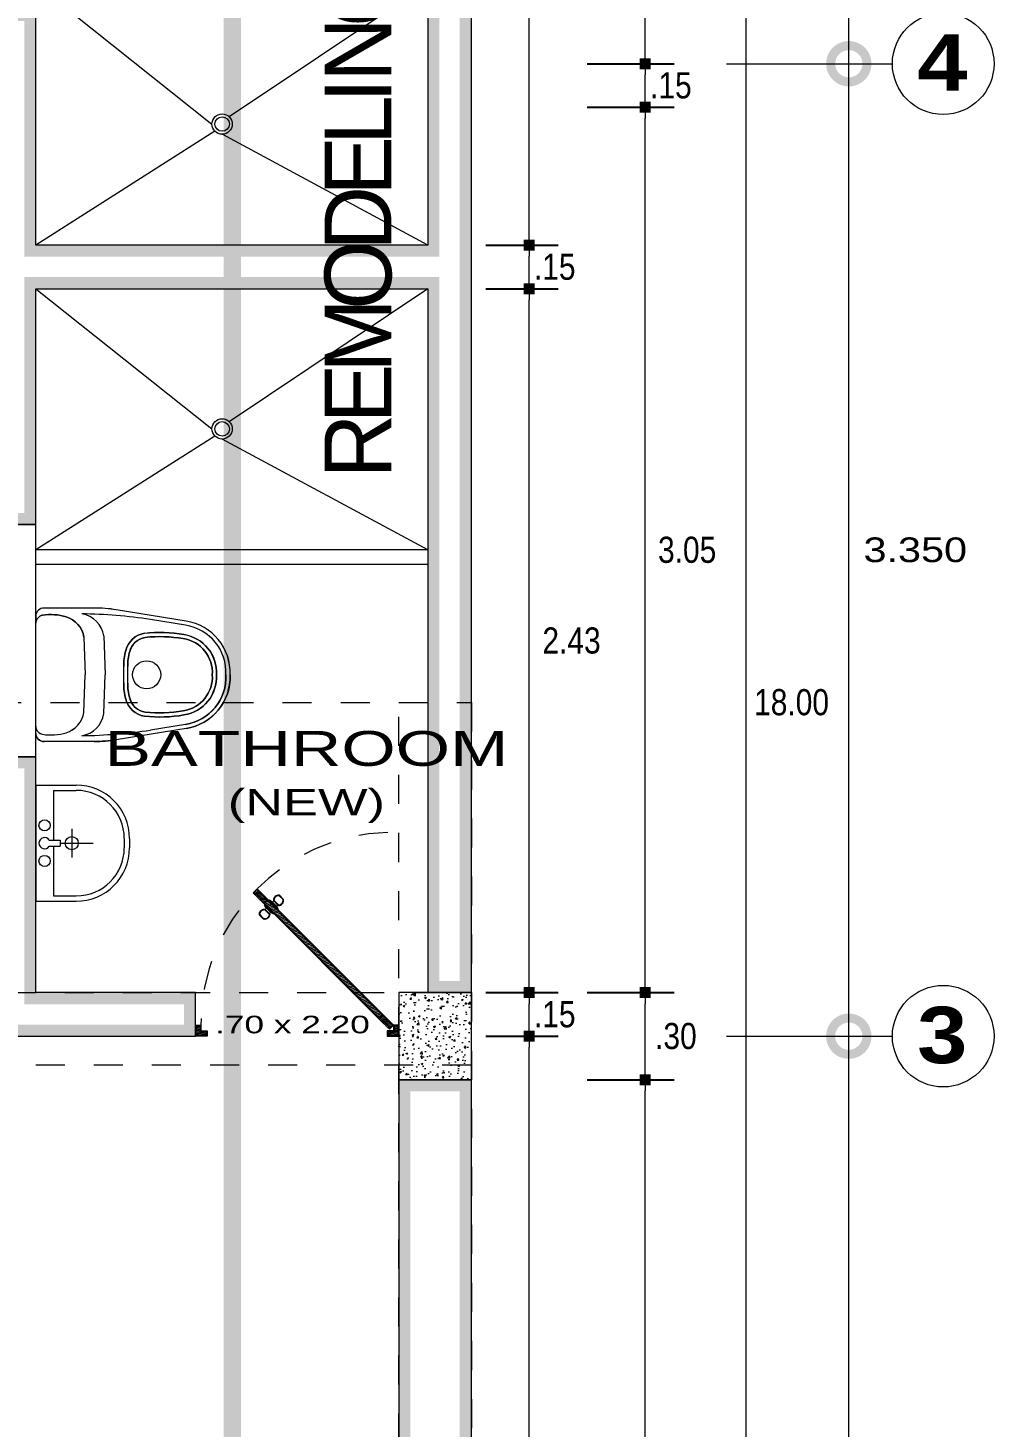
# Model space of a CAD drawing. Header units: millimetres. Extents: x 1555 to 3397, y 790 to 1592.
# Drawn here: x 1650.751 to 1654.078, y 807.337 to 812.156 of the extents above; entities that cross this region are included whole.
import ezdxf
from ezdxf.enums import TextEntityAlignment as Align

# ---------------------------------------------------------------- set-up
doc = ezdxf.new("R2010")
doc.units = ezdxf.units.MM
for name, pattern in [('ACAD_ISO10W100', [18.5, 12, -3, 0.5, -3]), ('DASHDOT', [1, 0.5, -0.25, 0, -0.25]), ('HIDDEN2', [4.7625, 3.175, -1.5875])]:
    doc.linetypes.add(name, pattern=pattern)
doc.layers.get('0').update_dxf_attribs({"lineweight": 5})
doc.layers.get('Defpoints').update_dxf_attribs({"lineweight": 5})
for name, color, linetype, lineweight in [('0-Columna', 253, 'Continuous', 13), ('0-Hach de Muro Alto', 145, 'Continuous', 5), ('0-Muro Alto', 145, 'Continuous', 5), ('02', 2, 'Continuous', 5), ('COTA', 250, 'Continuous', 9), ('COTAS', 7, 'Continuous', 9), ('PUERTAS', 57, 'Continuous', 9), ('SIMBOLO CORTES', 10, 'DASHDOT', 5), ('TEXT2', 7, 'Continuous', 9), ('TEXTURAS ACHURADOS', 47, 'Continuous', 5)]:
    doc.layers.add(name, color=color, linetype=linetype, lineweight=lineweight)
for name, color, linetype, lineweight, true_color in [('APARATOS-SANITARIOS-02', 7, 'Continuous', 13, 0x474e45), ('CIR EJES', 7, 'Continuous', 9, 0x8b8e7a), ('ejes', 7, 'DASHDOT', 5, 0x6c7360), ('PISO', 7, 'Continuous', 9, 0x919479), ('PROYECCION DE VIGA', 7, 'HIDDEN2', 9, 0xd4bc9d), ('PROYECCION01', 7, 'HIDDEN2', 9, 0x6c4856), ('RELLENO DE MURO CORTE', 7, 'Continuous', 5, 0x5b605f), ('texto bajito', 7, 'Continuous', 5, 0x81831d)]:
    doc.layers.add(name, color=color, linetype=linetype, lineweight=lineweight, true_color=true_color)
doc.styles.add('BLACK', font='', dxfattribs={"height": 0.15})
doc.styles.add('DETALLES', font='techl___.ttf')
doc.styles.add('STYLE1-50EJES', font='swissel.ttf', dxfattribs={"width": 1.2, "height": 0.085})
doc.styles.add('TEXTO-AMBIENTES', font='GOTHIC.TTF', dxfattribs={"width": 1.5, "height": 0.125})
doc.styles.get('BLACK').set_extended_font_data('Arial Black')
doc.dimstyles.new('50$0', dxfattribs={"dimscale": 0, "dimtxt": 0.09, "dimasz": 0.038, "dimexe": 0.1, "dimexo": 0.05, "dimgap": 0.02, "dimtad": 2, "dimtih": 1, "dimtoh": 1, "dimlfac": -1, "dimzin": 4, "dimdsep": 46, "dimtxsty": 'DETALLES', "dimblk": 'BOXFILLED', "dimcen": 2.5, "dimclrd": 256, "dimclre": 256, "dimclrt": 256, "dimazin": 0, "dimtfac": 1, "dimtmove": 0, "dimatfit": 2, "dimldrblk": 'DOT', "dimfxl": 0.2, "dimfxlon": 1, "dimtolj": 1, "dimtzin": 0, "dimlwd": -1, "dimarcsym": 0})
doc.dimstyles.new('DIM-1-50ejes', dxfattribs={"dimtxt": 0.085, "dimasz": 0.25, "dimexe": 0.15, "dimexo": 0.18, "dimgap": 0.03, "dimtad": 2, "dimtih": 1, "dimtoh": 1, "dimzin": 0, "dimdsep": 46, "dimtxsty": 'STYLE1-50EJES', "dimblk1": 'DOTSMALL', "dimblk2": 'DOTSMALL', "dimsah": 1, "dimcen": 2.75, "dimclrd": 256, "dimclre": 256, "dimclrt": 256, "dimazin": 0, "dimtfac": 1, "dimtix": 1, "dimtmove": 0, "dimatfit": 3, "dimldrblk": 'DOTSMALL', "dimfxl": 1, "dimfxlon": 1, "dimtolj": 1, "dimtzin": 0, "dimlwd": -1, "dimlwe": -1, "dimarcsym": 0})
pattern_1 = [(195, (65.342136, -87.1976694), (0.00103527618, -0.003863703305), [])]

# ---------------------------------------------------------------- blocks, each defined once
blk = doc.blocks.new('p3')
at = {"layer": 'PUERTAS'}
h = blk.add_hatch(dxfattribs=at)
h.set_pattern_fill('_USER', color=256, scale=0.004, angle=195, style=0, pattern_type=0)
h.set_pattern_definition(pattern_1)
h.paths.add_polyline_path([(238.2202, -58.2337), (238.2121, -58.2418, 0.003203), (238.2062, -58.2479), (238.2413, -58.283), (238.2554, -58.2689)])
h.paths.add_polyline_path([(238.6544, -58.6678), (238.6402, -58.682), (238.6756, -58.7173), (238.6897, -58.7032)])
h = blk.add_hatch(dxfattribs=at)
h.set_pattern_fill('_USER', color=256, scale=0.004, angle=195, style=0, pattern_type=0)
h.set_pattern_definition(pattern_1)
h.paths.add_polyline_path([(238.7052, -58.7057), (238.6922, -58.7057), (238.6922, -58.7257), (238.6702, -58.7257), (238.6702, -58.7387), (238.7052, -58.7387)])
h.paths.add_polyline_path([(238.0452, -58.7257), (238.0232, -58.7257), (238.0232, -58.7057), (238.0102, -58.7057), (238.0102, -58.7387), (238.0452, -58.7387)])
at = {"layer": 'RELLENO DE MURO CORTE'}
h = blk.add_hatch(dxfattribs=at)
h.set_pattern_fill('_USER', color=256, scale=0.005, angle=195, style=0, pattern_type=0)
h.set_pattern_definition([(195, (65.342136, -87.1976694), (0.00129409523, -0.00482962913), [])])
h.paths.add_polyline_path([(238.2554, -58.2731), (238.2455, -58.283), (238.6402, -58.6777), (238.6501, -58.6678)])
at = {"layer": 'PUERTAS'}
for points in [[(238.2969, -58.2558, 0.478386), (238.2758, -58.2737), (238.2931, -58.2909, 0.478386), (238.3109, -58.2699)], [(238.2282, -58.3245, -0.478386), (238.2461, -58.3034), (238.2633, -58.3207, -0.478386), (238.2423, -58.3385)]]:
    blk.add_lwpolyline(points, format="xyb", close=True, dxfattribs=at)
for points in [[(238.2554, -58.2689), (238.2413, -58.283), (238.6402, -58.682), (238.6544, -58.6678)], [(238.2769, -58.3211), (238.2456, -58.2899), (238.2469, -58.2886), (238.2781, -58.3199)], [(238.2515, -58.2996), (238.2456, -58.2899), (238.2769, -58.3211), (238.2672, -58.3152)], [(238.2619, -58.3193), (238.2475, -58.3049), (238.2522, -58.3002), (238.2666, -58.3146)], [(238.2935, -58.3045), (238.2622, -58.2732), (238.261, -58.2745), (238.2923, -58.3058)], [(238.272, -58.2792), (238.2622, -58.2732), (238.2935, -58.3045), (238.2876, -58.2948)], [(238.2917, -58.2895), (238.2773, -58.2751), (238.2726, -58.2798), (238.287, -58.2942)], [(238.0077, -58.7032), (238.0257, -58.7032), (238.0257, -58.7232), (238.0477, -58.7232), (238.0477, -58.7412), (238.0077, -58.7412)], [(238.7077, -58.7032), (238.6897, -58.7032), (238.6897, -58.7232), (238.6677, -58.7232), (238.6677, -58.7412), (238.7077, -58.7412)]]:
    blk.add_lwpolyline(points, close=True, dxfattribs=at)
at = {"layer": 'PUERTAS', "linetype": 'HIDDEN2', "ltscale": 0.012}
blk.add_arc((238.69, -58.7031), 0.6643, 91.7494, 180.0026, dxfattribs=at)
at = {"layer": 'RELLENO DE MURO CORTE'}
for points in [[(238.2554, -58.2689), (238.2202, -58.2337), (238.2061, -58.2478), (238.2413, -58.283)], [(238.2554, -58.2731), (238.2455, -58.283), (238.6402, -58.6777), (238.6501, -58.6678)], [(238.6544, -58.6678), (238.6402, -58.682), (238.6756, -58.7173), (238.6897, -58.7032)], [(238.0102, -58.7057), (238.0232, -58.7057), (238.0232, -58.7257), (238.0452, -58.7257), (238.0452, -58.7387), (238.0102, -58.7387)], [(238.7052, -58.7057), (238.6922, -58.7057), (238.6922, -58.7257), (238.6702, -58.7257), (238.6702, -58.7387), (238.7052, -58.7387)]]:
    blk.add_lwpolyline(points, close=True, dxfattribs=at)
for points in [[(238.296, -58.2575, 0.455015), (238.2776, -58.2729), (238.2938, -58.2891, 0.455015), (238.3093, -58.2707)], [(238.2299, -58.3236, -0.455015), (238.2453, -58.3052), (238.2615, -58.3214, -0.455015), (238.2431, -58.3369)]]:
    blk.add_lwpolyline(points, format="xyb", close=True, dxfattribs=at)
blk = doc.blocks.new('A$C636160EE')
at = {"layer": 'APARATOS-SANITARIOS-02'}
for p, q in [((-0.2017, 0.2411), (-0.2017, 0.1022)), ((0.1983, 0.2411), (-0.2017, 0.2411)), ((-0.2017, 0.2411), (-0.2017, 0.1022)), ((0.1983, 0.2411), (-0.2017, 0.2411)), ((0.1983, 0.2411), (0.1983, 0.1022)), ((0.1983, 0.2411), (0.1983, 0.1022)), ((-0.0117, 0.1946), (-0.0117, 0.1573)), ((-0.0117, 0.1946), (-0.0117, 0.1573)), ((0.0083, 0.1946), (0.0083, 0.1573)), ((0.0083, 0.1946), (0.0083, 0.1573)), ((-0.0117, 0.1803), (-0.1834, 0.1803)), ((-0.1834, 0.1803), (-0.1834, 0.1022)), ((-0.0117, 0.1803), (-0.1834, 0.1803)), ((-0.1834, 0.1803), (-0.1834, 0.1022)), ((0.0083, 0.1573), (-0.0117, 0.1573)), ((0.0083, 0.1573), (-0.0117, 0.1573)), ((-0.0017, 0.1573), (-0.0017, 0.0436)), ((-0.0017, 0.1573), (-0.0017, 0.0436)), ((0.1801, 0.1803), (0.0083, 0.1803)), ((0.1801, 0.1803), (0.0083, 0.1803)), ((0.1801, 0.1803), (0.1801, 0.1022)), ((0.1801, 0.1803), (0.1801, 0.1022)), ((0.0476, 0.1173), (-0.0506, 0.1173)), ((0.0476, 0.1173), (-0.0506, 0.1173)), ((0.0143, -0.0635), (-0.0177, -0.0635)), ((0.0143, -0.0635), (-0.0177, -0.0635)), ((0.0143, -0.0818), (-0.0177, -0.0818)), ((0.0143, -0.0818), (-0.0177, -0.0818))]:
    blk.add_line(p, q, dxfattribs=at)
for centre, radius in [((-0.063, 0.2111), 0.0193), ((-0.063, 0.2111), 0.0193), ((0.0596, 0.2111), 0.0193), ((0.0596, 0.2111), 0.0193), ((-0.0017, 0.1173), 0.0225), ((-0.0017, 0.1173), 0.0225)]:
    blk.add_circle(centre, radius, dxfattribs=at)
for centre, radius, start, end in [((-0.0017, 0.2111), 0.0193, 301.3084, 238.6916), ((-0.0017, 0.2111), 0.0193, 301.3084, 238.6916), ((-0.0177, 0.1022), 0.184, 180, 270), ((-0.0177, 0.1022), 0.184, 180, 270), ((-0.0177, 0.1022), 0.1657, 180, 270), ((-0.0177, 0.1022), 0.1657, 180, 270), ((0.0143, 0.1022), 0.184, 270, 0), ((0.0143, 0.1022), 0.1657, 270, 0), ((0.0143, 0.1022), 0.184, 270, 0), ((0.0143, 0.1022), 0.1657, 270, 0)]:
    blk.add_arc(centre, radius, start, end, dxfattribs=at)
blk = doc.blocks.new('A$C16A53140')
at = {"layer": 'APARATOS-SANITARIOS-02'}
for p, q in [((-0.2054, 0.5378), (-0.181, 0.5378)), ((-0.181, 0.5378), (0.1737, 0.5378)), ((-0.181, 0.5378), (0.1737, 0.5378)), ((0.1981, 0.5378), (0.1737, 0.5378)), ((-0.2337, 0.3363), (-0.2337, 0.5095)), ((0.2263, 0.3363), (0.2263, 0.5095)), ((-0.1336, 0.3721), (-0.0037, 0.3676)), ((0.1263, 0.3721), (-0.0037, 0.3676)), ((-0.1375, 0.303), (-0.0037, 0.2984)), ((0.1302, 0.303), (-0.0037, 0.2984)), ((-0.1886, 0.0203), (-0.2276, 0.261)), ((0.1812, 0.0203), (0.2203, 0.261)), ((-0.0321, 0.2209), (0.0248, 0.2209)), ((-0.0318, 0.235), (-0.0037, 0.235)), ((-0.0037, 0.235), (0.0245, 0.235)), ((-0.1746, 0.0225), (-0.1941, 0.1429)), ((0.1673, 0.0225), (0.1868, 0.1429))]:
    blk.add_line(p, q, dxfattribs=at)
for points in [[(-0.0037, -0.1312, -0.382405), (-0.1886, 0.0203), (-0.2276, 0.261, -0.040213), (-0.2337, 0.3363), (-0.2337, 0.5095, -0.414214), (-0.2054, 0.5378), (-0.181, 0.5378)], [(-0.181, 0.5378, 0.364314), (-0.2088, 0.5144, 0.112271), (-0.2033, 0.433, 0.278416), (-0.1336, 0.3721), (-0.0037, 0.3676)], [(-0.0037, -0.1312, 0.382405), (0.1812, 0.0203), (0.2203, 0.261, 0.040213), (0.2263, 0.3363), (0.2263, 0.5095, 0.414214), (0.1981, 0.5378), (0.1737, 0.5378)], [(0.1737, 0.5378, -0.364314), (0.2015, 0.5144, -0.112271), (0.196, 0.433, -0.278416), (0.1263, 0.3721), (-0.0037, 0.3676)], [(-0.0037, -0.117, -0.383569), (-0.1746, 0.0225), (-0.1941, 0.1429)], [(-0.0037, -0.117, 0.383569), (0.1673, 0.0225), (0.1868, 0.1429)]]:
    blk.add_lwpolyline(points, format="xyb", dxfattribs=at)
for points in [[(-0.1375, 0.303), (-0.0037, 0.2984)], [(0.1302, 0.303), (-0.0037, 0.2984)]]:
    blk.add_lwpolyline(points, dxfattribs=at)
for points in [[(-0.0037, -0.0842, -0.3863), (-0.1421, 0.0275, -0.069564), (-0.1464, 0.1631, -0.301962), (-0.0877, 0.2276, -0.087243), (-0.0318, 0.235), (-0.0037, 0.235), (0.0245, 0.235, -0.087243), (0.0804, 0.2276, -0.301962), (0.1391, 0.1631, -0.069564), (0.1348, 0.0275, -0.3863)], [(-0.0037, -0.07, -0.388576), (-0.1281, 0.0298, -0.069453), (-0.1324, 0.1613, -0.302408), (-0.0838, 0.2141, -0.08847), (-0.0321, 0.2209), (0.0248, 0.2209, -0.08847), (0.0765, 0.2141, -0.302408), (0.1251, 0.1613, -0.069453), (0.1208, 0.0298, -0.388576)]]:
    blk.add_lwpolyline(points, format="xyb", close=True, dxfattribs=at)
blk.add_circle((-0.0037, 0.1561), 0.0484, dxfattribs=at)
blk.add_circle((-0.0037, 0.1561), 0.0484, dxfattribs=at)
for centre, radius, start, end in [((-0.2054, 0.5095), 0.0282, 90, 180), ((-0.181, 0.5095), 0.0282, 90, 170.0695), ((0.1737, 0.5095), 0.0282, 9.9305, 90), ((0.1981, 0.5095), 0.0282, 0, 90), ((-0.0271, 0.4858), 0.1839, 171.0536, 196.677), ((0.0198, 0.4858), 0.1839, 343.323, 8.9464), ((-0.118, 0.4603), 0.0896, 197.721, 259.9531), ((0.1106, 0.4603), 0.0896, 280.0469, 342.279), ((-0.1213, 0.3954), 0.0938, 190.1726, 260.0286), ((1.5761, 0.4075), 1.7899, 180.9172, 188.4996), ((-0.1213, 0.3954), 0.0938, 190.1726, 260.0286), ((1.5761, 0.4075), 1.7899, 180.9172, 188.4996), ((0.114, 0.3954), 0.0938, 279.9714, 349.8274), ((0.114, 0.3954), 0.0938, 279.9714, 349.8274), ((-1.5835, 0.4075), 1.7899, 351.5004, 359.0828), ((-1.5835, 0.4075), 1.7899, 351.5004, 359.0828), ((0.2368, 0.3363), 0.4704, 180, 189.2113), ((-0.2441, 0.3363), 0.4704, 350.7887, 0), ((-0.0685, 0.1512), 0.0788, 104.1018, 171.3111), ((-0.0685, 0.1512), 0.0647, 103.7408, 171.0438), ((-0.0387, 0.0724), 0.1628, 87.5575, 107.5015), ((-0.0387, 0.0724), 0.1487, 87.4441, 107.6672), ((0.0314, 0.0724), 0.1628, 72.4985, 92.4425), ((0.0314, 0.0724), 0.1487, 72.3328, 92.5559), ((0.0612, 0.1512), 0.0647, 8.9562, 76.2592), ((0.0612, 0.1512), 0.0788, 8.6889, 75.8982), ((0.3405, 0.1108), 0.4897, 173.8689, 189.7863), ((0.3405, 0.1108), 0.4756, 173.9085, 189.8005), ((-0.3479, 0.1108), 0.4756, 350.1995, 6.0915), ((-0.3479, 0.1108), 0.4897, 350.2137, 6.1311), ((-0.0115, 0.0478), 0.1791, 188.8141, 272.5226), ((-0.0115, 0.0478), 0.165, 188.7975, 272.7385), ((-0.0114, 0.0479), 0.1323, 188.848, 273.3342), ((-0.0114, 0.0479), 0.1182, 188.7932, 273.7329), ((0.004, 0.0479), 0.1182, 266.2671, 351.2068), ((0.004, 0.0479), 0.1323, 266.6658, 351.152), ((0.0042, 0.0478), 0.165, 267.2615, 351.2025), ((0.0042, 0.0478), 0.1791, 267.4774, 351.1859)]:
    blk.add_arc(centre, radius, start, end, dxfattribs=at)
blk = doc.blocks.new('_BOXFILLED')
at = {"color": 0, "linetype": 'ByBlock'}
blk.add_line((-0.5, 0), (-1, 0), dxfattribs=at)
blk.add_solid([(-0.5, 0.5), (0.5, 0.5), (-0.5, -0.5), (0.5, -0.5)], dxfattribs=at)
blk = doc.blocks.new('*D141')
at = {"layer": 'COTA', "lineweight": -2, "transparency": 16777216}
for p, q in [((1652.3276, 808.6832), (1652.5766, 808.6832)), ((1652.3276, 801.0832), (1652.5766, 801.0832))]:
    blk.add_line(p, q, dxfattribs=at)
at = {"layer": 'COTA', "transparency": 16777216}
blk.add_line((1652.4766, 801.1212), (1652.4766, 808.6452), dxfattribs=at)
at = {"layer": 'Defpoints', "color": 0, "transparency": 16777216}
for p in [(1652.2776, 808.6832), (1652.4766, 808.6832), (1652.2776, 801.0832)]:
    blk.add_point(p, dxfattribs=at)
at = {"layer": 'COTA', "transparency": 16777216, "xscale": 0.038, "yscale": 0.038, "zscale": 0.038}
for p, rotation in [((1652.4766, 808.6832), 90), ((1652.4766, 801.0832), 270)]:
    blk.add_blockref('_BOXFILLED', p, dxfattribs=dict(at, rotation=rotation))
at = {"layer": 'COTA', "transparency": 16777216, "insert": (1652.6227, 804.8832), "char_height": 0.09, "attachment_point": 5, "style": 'DETALLES'}
blk.add_mtext('\\A1;7.60', dxfattribs=at)
blk = doc.blocks.new('_Dot')
at = {"layer": '02', "color": 0, "lineweight": -2}
blk.add_line((-0.5, 0), (-1, 0), dxfattribs=at)
at = {"layer": '02', "color": 0, "const_width": 0.5}
blk.add_lwpolyline([(-0.25, 0, 1), (0.25, 0, 1)], format="xyb", close=True, dxfattribs=at)
blk = doc.blocks.new('*D142')
at = {"layer": 'COTA', "lineweight": -2, "transparency": 16777216}
for p, q in [((1653.0237, 818.8332), (1653.3237, 818.8332)), ((1653.0237, 800.8332), (1653.3237, 800.8332))]:
    blk.add_line(p, q, dxfattribs=at)
at = {"layer": 'COTA', "transparency": 16777216}
blk.add_line((1653.2237, 800.8712), (1653.2237, 818.7952), dxfattribs=at)
at = {"layer": 'Defpoints', "color": 0, "transparency": 16777216}
for p in [(1652.2776, 818.8332), (1653.2237, 818.8332), (1652.2776, 800.8332)]:
    blk.add_point(p, dxfattribs=at)
at = {"layer": 'COTA', "transparency": 16777216, "xscale": 0.038, "yscale": 0.038, "zscale": 0.038}
for p, rotation in [((1653.2237, 818.8332), 90), ((1653.2237, 800.8332), 270)]:
    blk.add_blockref('_BOXFILLED', p, dxfattribs=dict(at, rotation=rotation))
at = {"layer": 'COTA', "transparency": 16777216, "insert": (1653.3804, 809.8332), "char_height": 0.09, "attachment_point": 5, "style": 'DETALLES'}
blk.add_mtext('\\A1;18.00', dxfattribs=at)
blk = doc.blocks.new('*D144')
at = {"layer": 'COTA', "lineweight": -2, "transparency": 16777216}
for p, q in [((1652.6766, 808.5332), (1652.9766, 808.5332)), ((1652.6766, 804.9832), (1652.9766, 804.9832))]:
    blk.add_line(p, q, dxfattribs=at)
at = {"layer": 'COTA', "transparency": 16777216}
blk.add_line((1652.8766, 805.0212), (1652.8766, 808.4952), dxfattribs=at)
at = {"layer": 'Defpoints', "color": 0, "transparency": 16777216}
for p in [(1652.2776, 808.5332), (1652.8766, 808.5332), (1652.2776, 804.9832)]:
    blk.add_point(p, dxfattribs=at)
at = {"layer": 'COTA', "transparency": 16777216, "xscale": 0.038, "yscale": 0.038, "zscale": 0.038}
for p, rotation in [((1652.8766, 808.5332), 90), ((1652.8766, 804.9832), 270)]:
    blk.add_blockref('_BOXFILLED', p, dxfattribs=dict(at, rotation=rotation))
at = {"layer": 'COTA', "transparency": 16777216, "insert": (1653.0221, 806.7582), "char_height": 0.09, "attachment_point": 5, "style": 'DETALLES'}
blk.add_mtext('\\A1;3.55', dxfattribs=at)
blk = doc.blocks.new('*D145')
at = {"layer": 'COTA', "lineweight": -2, "transparency": 16777216}
for p, q in [((1652.3276, 808.8332), (1652.5766, 808.8332)), ((1652.3276, 808.6832), (1652.5766, 808.6832))]:
    blk.add_line(p, q, dxfattribs=at)
at = {"layer": 'COTA', "transparency": 16777216}
blk.add_line((1652.4766, 808.7212), (1652.4766, 808.7952), dxfattribs=at)
at = {"layer": 'Defpoints', "color": 0, "transparency": 16777216}
for p in [(1652.2776, 808.8332), (1652.4766, 808.8332), (1652.2776, 808.6832)]:
    blk.add_point(p, dxfattribs=at)
at = {"layer": 'COTA', "transparency": 16777216, "xscale": 0.038, "yscale": 0.038, "zscale": 0.038}
for p, rotation in [((1652.4766, 808.8332), 90), ((1652.4766, 808.6832), 270)]:
    blk.add_blockref('_BOXFILLED', p, dxfattribs=dict(at, rotation=rotation))
at = {"layer": 'COTA', "transparency": 16777216, "insert": (1652.5648, 808.7582), "char_height": 0.09, "attachment_point": 5, "style": 'DETALLES'}
blk.add_mtext('\\A1;.15', dxfattribs=at)
blk = doc.blocks.new('*D146')
at = {"layer": 'COTA', "lineweight": -2, "transparency": 16777216}
for p, q in [((1652.3276, 811.2582), (1652.5766, 811.2582)), ((1652.3276, 808.8332), (1652.5766, 808.8332))]:
    blk.add_line(p, q, dxfattribs=at)
at = {"layer": 'COTA', "transparency": 16777216}
blk.add_line((1652.4766, 808.8712), (1652.4766, 811.2202), dxfattribs=at)
at = {"layer": 'Defpoints', "color": 0, "transparency": 16777216}
for p in [(1652.2776, 811.2582), (1652.4766, 811.2582), (1652.2776, 808.8332)]:
    blk.add_point(p, dxfattribs=at)
at = {"layer": 'COTA', "transparency": 16777216, "xscale": 0.038, "yscale": 0.038, "zscale": 0.038}
for p, rotation in [((1652.4766, 811.2582), 90), ((1652.4766, 808.8332), 270)]:
    blk.add_blockref('_BOXFILLED', p, dxfattribs=dict(at, rotation=rotation))
at = {"layer": 'COTA', "transparency": 16777216, "insert": (1652.6227, 810.0457), "char_height": 0.09, "attachment_point": 5, "style": 'DETALLES'}
blk.add_mtext('\\A1;2.43', dxfattribs=at)
blk = doc.blocks.new('*D147')
at = {"layer": 'COTA', "lineweight": -2, "transparency": 16777216}
for p, q in [((1652.3276, 811.4082), (1652.5766, 811.4082)), ((1652.3276, 811.2582), (1652.5766, 811.2582))]:
    blk.add_line(p, q, dxfattribs=at)
at = {"layer": 'COTA', "transparency": 16777216}
blk.add_line((1652.4766, 811.2962), (1652.4766, 811.3702), dxfattribs=at)
at = {"layer": 'Defpoints', "color": 0, "transparency": 16777216}
for p in [(1652.2776, 811.4082), (1652.4766, 811.4082), (1652.2776, 811.2582)]:
    blk.add_point(p, dxfattribs=at)
at = {"layer": 'COTA', "transparency": 16777216, "xscale": 0.038, "yscale": 0.038, "zscale": 0.038}
for p, rotation in [((1652.4766, 811.4082), 90), ((1652.4766, 811.2582), 270)]:
    blk.add_blockref('_BOXFILLED', p, dxfattribs=dict(at, rotation=rotation))
at = {"layer": 'COTA', "transparency": 16777216, "insert": (1652.5648, 811.3332), "char_height": 0.09, "attachment_point": 5, "style": 'DETALLES'}
blk.add_mtext('\\A1;.15', dxfattribs=at)
blk = doc.blocks.new('*D148')
at = {"layer": 'COTA', "lineweight": -2, "transparency": 16777216}
for p, q in [((1652.3276, 813.8332), (1652.5766, 813.8332)), ((1652.3276, 811.4082), (1652.5766, 811.4082))]:
    blk.add_line(p, q, dxfattribs=at)
at = {"layer": 'COTA', "transparency": 16777216}
blk.add_line((1652.4766, 811.4462), (1652.4766, 813.7952), dxfattribs=at)
at = {"layer": 'Defpoints', "color": 0, "transparency": 16777216}
for p in [(1652.2776, 813.8332), (1652.4766, 813.8332), (1652.2776, 811.4082)]:
    blk.add_point(p, dxfattribs=at)
at = {"layer": 'COTA', "transparency": 16777216, "xscale": 0.038, "yscale": 0.038, "zscale": 0.038}
for p, rotation in [((1652.4766, 813.8332), 90), ((1652.4766, 811.4082), 270)]:
    blk.add_blockref('_BOXFILLED', p, dxfattribs=dict(at, rotation=rotation))
at = {"layer": 'COTA', "transparency": 16777216, "insert": (1652.6227, 812.6207), "char_height": 0.09, "attachment_point": 5, "style": 'DETALLES'}
blk.add_mtext('\\A1;2.43', dxfattribs=at)
blk = doc.blocks.new('*D153')
at = {"layer": 'COTA', "lineweight": -2, "transparency": 16777216}
for p, q in [((1652.6766, 808.8332), (1652.9766, 808.8332)), ((1652.6766, 808.5332), (1652.9766, 808.5332))]:
    blk.add_line(p, q, dxfattribs=at)
at = {"layer": 'COTA', "transparency": 16777216}
blk.add_line((1652.8766, 808.5712), (1652.8766, 808.7952), dxfattribs=at)
at = {"layer": 'Defpoints', "color": 0, "transparency": 16777216}
for p in [(1652.2776, 808.8332), (1652.8766, 808.8332), (1652.2776, 808.5332)]:
    blk.add_point(p, dxfattribs=at)
at = {"layer": 'COTA', "transparency": 16777216, "xscale": 0.038, "yscale": 0.038, "zscale": 0.038}
for p, rotation in [((1652.8766, 808.8332), 90), ((1652.8766, 808.5332), 270)]:
    blk.add_blockref('_BOXFILLED', p, dxfattribs=dict(at, rotation=rotation))
at = {"layer": 'COTA', "transparency": 16777216, "insert": (1652.9821, 808.6832), "char_height": 0.09, "attachment_point": 5, "style": 'DETALLES'}
blk.add_mtext('\\A1;.30', dxfattribs=at)
blk = doc.blocks.new('*D154')
at = {"layer": 'COTA', "lineweight": -2, "transparency": 16777216}
for p, q in [((1652.6766, 811.8832), (1652.9766, 811.8832)), ((1652.6766, 808.8332), (1652.9766, 808.8332))]:
    blk.add_line(p, q, dxfattribs=at)
at = {"layer": 'COTA', "transparency": 16777216}
blk.add_line((1652.8766, 808.8712), (1652.8766, 811.8452), dxfattribs=at)
at = {"layer": 'Defpoints', "color": 0, "transparency": 16777216}
for p in [(1652.2776, 811.8832), (1652.8766, 811.8832), (1652.2776, 808.8332)]:
    blk.add_point(p, dxfattribs=at)
at = {"layer": 'COTA', "transparency": 16777216, "xscale": 0.038, "yscale": 0.038, "zscale": 0.038}
for p, rotation in [((1652.8766, 811.8832), 90), ((1652.8766, 808.8332), 270)]:
    blk.add_blockref('_BOXFILLED', p, dxfattribs=dict(at, rotation=rotation))
at = {"layer": 'COTA', "transparency": 16777216, "insert": (1653.0208, 810.3582), "char_height": 0.09, "attachment_point": 5, "style": 'DETALLES'}
blk.add_mtext('\\A1;3.05', dxfattribs=at)
blk = doc.blocks.new('*D155')
at = {"layer": 'COTA', "lineweight": -2, "transparency": 16777216}
for p, q in [((1652.6766, 812.0332), (1652.9766, 812.0332)), ((1652.6766, 811.8832), (1652.9766, 811.8832))]:
    blk.add_line(p, q, dxfattribs=at)
at = {"layer": 'COTA', "transparency": 16777216}
blk.add_line((1652.8766, 811.9212), (1652.8766, 811.9952), dxfattribs=at)
at = {"layer": 'Defpoints', "color": 0, "transparency": 16777216}
for p in [(1652.2776, 812.0332), (1652.8766, 812.0332), (1652.2776, 811.8832)]:
    blk.add_point(p, dxfattribs=at)
at = {"layer": 'COTA', "transparency": 16777216, "xscale": 0.038, "yscale": 0.038, "zscale": 0.038}
for p, rotation in [((1652.8766, 812.0332), 90), ((1652.8766, 811.8832), 270)]:
    blk.add_blockref('_BOXFILLED', p, dxfattribs=dict(at, rotation=rotation))
at = {"layer": 'COTA', "transparency": 16777216, "insert": (1652.9648, 811.9582), "char_height": 0.09, "attachment_point": 5, "style": 'DETALLES'}
blk.add_mtext('\\A1;.15', dxfattribs=at)
blk = doc.blocks.new('*D156')
at = {"layer": 'COTA', "lineweight": -2, "transparency": 16777216}
for p, q in [((1652.6766, 813.8332), (1652.9766, 813.8332)), ((1652.6766, 812.0332), (1652.9766, 812.0332))]:
    blk.add_line(p, q, dxfattribs=at)
at = {"layer": 'COTA', "transparency": 16777216}
blk.add_line((1652.8766, 812.0712), (1652.8766, 813.7952), dxfattribs=at)
at = {"layer": 'Defpoints', "color": 0, "transparency": 16777216}
for p in [(1652.2776, 813.8332), (1652.8766, 813.8332), (1652.2776, 812.0332)]:
    blk.add_point(p, dxfattribs=at)
at = {"layer": 'COTA', "transparency": 16777216, "xscale": 0.038, "yscale": 0.038, "zscale": 0.038}
for p, rotation in [((1652.8766, 813.8332), 90), ((1652.8766, 812.0332), 270)]:
    blk.add_blockref('_BOXFILLED', p, dxfattribs=dict(at, rotation=rotation))
at = {"layer": 'COTA', "transparency": 16777216, "insert": (1652.9974, 812.9332), "char_height": 0.09, "attachment_point": 5, "style": 'DETALLES'}
blk.add_mtext('\\A1;1.80', dxfattribs=at)
blk = doc.blocks.new('_DOTSMALL')
at = {"color": 0, "linetype": 'ByBlock', "const_width": 0.5}
blk.add_lwpolyline([(-0.0625, 0, 1), (0.0625, 0, 1)], format="xyb", close=True, dxfattribs=at)
blk = doc.blocks.new('*D160')
at = {"layer": 'COTAS', "transparency": 16777216}
for p, q in [((1653.1566, 808.6832), (1653.7276, 808.6832)), ((1653.5776, 804.8332), (1653.5776, 808.6832)), ((1653.1566, 804.8332), (1653.7276, 804.8332))]:
    blk.add_line(p, q, dxfattribs=at)
at = {"layer": 'Defpoints', "color": 0, "transparency": 16777216}
for p in [(1652.9766, 808.6832), (1653.5776, 808.6832), (1652.9766, 804.8332)]:
    blk.add_point(p, dxfattribs=at)
at = {"layer": 'COTAS', "transparency": 16777216, "xscale": 0.25, "yscale": 0.25, "zscale": 0.25}
for p, rotation in [((1653.5776, 808.6832), 90), ((1653.5776, 804.8332), 270)]:
    blk.add_blockref('_DOTSMALL', p, dxfattribs=dict(at, rotation=rotation))
at = {"layer": 'COTAS', "transparency": 16777216, "insert": (1653.8065, 806.7582), "char_height": 0.085, "attachment_point": 5, "style": 'STYLE1-50EJES'}
blk.add_mtext('\\A1;3.850', dxfattribs=at)
blk = doc.blocks.new('*D161')
at = {"layer": 'COTAS', "transparency": 16777216}
for p, q in [((1653.1566, 812.0332), (1653.7276, 812.0332)), ((1653.5776, 808.6832), (1653.5776, 812.0332)), ((1653.1566, 808.6832), (1653.7276, 808.6832))]:
    blk.add_line(p, q, dxfattribs=at)
at = {"layer": 'Defpoints', "color": 0, "transparency": 16777216}
for p in [(1652.9766, 812.0332), (1653.5776, 812.0332), (1652.9766, 808.6832)]:
    blk.add_point(p, dxfattribs=at)
at = {"layer": 'COTAS', "transparency": 16777216, "xscale": 0.25, "yscale": 0.25, "zscale": 0.25}
for p, rotation in [((1653.5776, 812.0332), 90), ((1653.5776, 808.6832), 270)]:
    blk.add_blockref('_DOTSMALL', p, dxfattribs=dict(at, rotation=rotation))
at = {"layer": 'COTAS', "transparency": 16777216, "insert": (1653.8065, 810.3582), "char_height": 0.085, "attachment_point": 5, "style": 'STYLE1-50EJES'}
blk.add_mtext('\\A1;3.350', dxfattribs=at)
blk = doc.blocks.new('*D162')
at = {"layer": 'COTAS', "transparency": 16777216}
for p, q in [((1653.1566, 813.9582), (1653.7276, 813.9582)), ((1653.5776, 812.0332), (1653.5776, 813.9582)), ((1653.1566, 812.0332), (1653.7276, 812.0332))]:
    blk.add_line(p, q, dxfattribs=at)
at = {"layer": 'Defpoints', "color": 0, "transparency": 16777216}
for p in [(1652.9766, 813.9582), (1653.5776, 813.9582), (1652.9766, 812.0332)]:
    blk.add_point(p, dxfattribs=at)
at = {"layer": 'COTAS', "transparency": 16777216, "xscale": 0.25, "yscale": 0.25, "zscale": 0.25}
for p, rotation in [((1653.5776, 813.9582), 90), ((1653.5776, 812.0332), 270)]:
    blk.add_blockref('_DOTSMALL', p, dxfattribs=dict(at, rotation=rotation))
at = {"layer": 'COTAS', "transparency": 16777216, "insert": (1653.8027, 812.9957), "char_height": 0.085, "attachment_point": 5, "style": 'STYLE1-50EJES'}
blk.add_mtext('\\A1;1.925', dxfattribs=at)

msp = doc.modelspace()

# ---------------------------------------------------------------- hatches: boundary and pattern name
at = {"layer": 'TEXTURAS ACHURADOS'}
h = msp.add_hatch(dxfattribs=at)
h.set_pattern_fill('CONCRET3', color=256, scale=0.00882, angle=360, pattern_type=2)
h.set_pattern_definition([(50, (1697.842366, 776.934366), (0.06326235, -0.00553474), [0.006615, -0.072765]), (355, (1697.842366, 776.934366), (-0.01223787, 0.066343346), [0.005292, -0.058212]), (100.4514, (1697.84764, 776.933904), (0.05102453, 0.06080857), [0.005621885, -0.061840734]), (46.1842, (1697.842366, 776.952006), (0.09413066, -0.01459878), [0.0099225, -0.1091475]), (96.6356, (1697.85021, 776.95079), (0.08243725, 0.0859172), [0.00843283, -0.09276109]), (351.1842, (1697.84237, 776.95201), (0.08243718, 0.08591726), [0.007938, -0.087318]), (21, (1697.851186, 776.947596), (0.0526472, -0.035510986), [0.006615, -0.072765]), (326, (1697.851186, 776.947596), (0.02146041, 0.063958234), [0.005292, -0.058212]), (71.4514, (1697.855573, 776.944636), (0.074107636, 0.02844719), [0.005621885, -0.061840734]), (37.5, (1697.842366, 776.934366), (0.001072499, 0.029361238), [0, -0.0575064, 0, -0.059094, 0, -0.0584325]), (7.5, (1697.842366, 776.934366), (0.023202733, 0.034787113), [0, -0.0336924, 0, -0.0561834, 0, -0.0222705]), (327.5, (1697.822697, 776.934366), (0.047083139, -0.00198934), [0, -0.02205, 0, -0.068796, 0, -0.091287]), (317.5, (1697.813877, 776.934366), (0.05143702, 0.00882926), [0, -0.028665, 0, -0.0456876, 0, -0.064827])])
h.paths.add_polyline_path([(1652.02765, 808.83322), (1652.27765, 808.83322), (1652.27765, 808.53322), (1652.02765, 808.53322)])

# ---------------------------------------------------------------- linework, layer by layer
at = {"layer": '0-Columna'}
msp.add_lwpolyline([(1652.27765, 808.83322), (1652.02765, 808.83322), (1652.02765, 808.53322), (1652.27765, 808.53322)], close=True, dxfattribs=at)
at = {"layer": '0-Hach de Muro Alto', "const_width": 0.04}
for points in [[(1652.25765, 813.81322), (1652.14765, 813.81322), (1652.14765, 811.38822), (1650.75765, 811.38822), (1650.75765, 812.20072), (1650.64765, 812.20072), (1650.64765, 810.46572), (1650.75765, 810.46572), (1650.75765, 811.27822), (1652.14765, 811.27822), (1652.14765, 808.85322), (1652.25765, 808.85322)], [(1651.30765, 808.81322), (1650.75765, 808.81322), (1650.75765, 809.62572), (1650.64765, 809.62572), (1650.64765, 808.70322), (1651.30765, 808.70322), (1651.30765, 808.72122)], [(1652.25765, 808.51322), (1652.04765, 808.51322), (1652.04765, 805.00322), (1652.25765, 805.00322)]]:
    msp.add_lwpolyline(points, close=True, dxfattribs=at)
at = {"layer": '0-Muro Alto'}
for p, q in [((1652.12765, 810.35822), (1650.77765, 810.35822)), ((1652.12765, 810.30822), (1650.77765, 810.30822))]:
    msp.add_line(p, q, dxfattribs=at)
for points in [[(1652.27765, 813.83322), (1652.12765, 813.83322), (1652.12765, 811.40822), (1650.77765, 811.40822), (1650.77765, 812.22072), (1650.62765, 812.22072), (1650.62765, 810.44572), (1650.77765, 810.44572), (1650.77765, 811.25822), (1652.12765, 811.25822), (1652.12765, 808.83322), (1652.27765, 808.83322)], [(1650.77765, 810.44572), (1650.62765, 810.44572), (1650.62765, 809.64572), (1650.77765, 809.64572)], [(1651.32765, 808.83322), (1650.77765, 808.83322), (1650.77765, 809.64572), (1650.62765, 809.64572), (1650.62765, 808.68322), (1650.62765, 808.68322), (1651.32765, 808.68322), (1651.32765, 808.72122)], [(1652.27765, 808.53322), (1652.02765, 808.53322), (1652.02765, 804.98322), (1652.27765, 804.98322)]]:
    msp.add_lwpolyline(points, close=True, dxfattribs=at)
at = {"layer": 'CIR EJES'}
for centre in [(1653.90265, 812.03322), (1653.90265, 808.68322)]:
    msp.add_circle(centre, 0.175, dxfattribs=at)
at = {"layer": 'PISO', "ltscale": 0.05}
for p, q in [((1650.77765, 812.30822), (1651.38436, 811.82533)), ((1652.12765, 812.30822), (1651.44411, 811.85008)), ((1651.39461, 811.80059), (1650.77765, 811.40822)), ((1652.12765, 811.40822), (1651.41936, 811.79033)), ((1650.77765, 811.25822), (1651.38436, 810.77533)), ((1652.12765, 811.25822), (1651.44411, 810.80008)), ((1651.39461, 810.75059), (1650.77765, 810.35822)), ((1652.12765, 810.35822), (1651.41936, 810.74033))]:
    msp.add_line(p, q, dxfattribs=at)
for centre, radius in [((1651.41936, 811.82533), 0.035), ((1651.41936, 811.82533), 0.025), ((1651.41936, 810.77533), 0.035), ((1651.41936, 810.77533), 0.025)]:
    msp.add_circle(centre, radius, dxfattribs=at)
at = {"layer": 'PROYECCION DE VIGA', "linetype": 'HIDDEN2', "ltscale": 0.03}
for points in [[(1652.02765, 809.83322), (1652.27765, 809.83322), (1652.27765, 800.48322), (1652.02765, 800.48322)], [(1643.27765, 808.83322), (1652.27765, 808.83322), (1652.27765, 808.58322), (1643.27765, 808.58322)]]:
    msp.add_lwpolyline(points, close=True, dxfattribs=at)
at = {"layer": 'PROYECCION01', "linetype": 'HIDDEN2', "ltscale": 0.03}
msp.add_line((1650.62765, 809.83322), (1652.12765, 809.83322), dxfattribs=at)
at = {"layer": 'SIMBOLO CORTES', "linetype": 'ACAD_ISO10W100', "ltscale": 0.07, "const_width": 0.05972}
msp.add_lwpolyline([(1650.95447, 820.12949), (1651.45447, 820.12949), (1651.45447, 799.03325), (1650.95447, 799.03325)], dxfattribs=at)

# ---------------------------------------------------------------- block references
at = {"layer": 'APARATOS-SANITARIOS-02', "rotation": 90.00000000000001}
for name, p in [('A$C16A53140', (1651.31541, 809.93188)), ('A$C636160EE', (1651.01873, 809.3499))]:
    msp.add_blockref(name, p, dxfattribs=at)
at = {"layer": 'PUERTAS'}
msp.add_blockref('p3', (1413.31993, 867.4244), dxfattribs=at)

# ---------------------------------------------------------------- texts
at = {"layer": 'ejes', "linetype": 'Continuous', "lineweight": 0, "style": 'BLACK'}
for s, p in [('4', (1653.81301, 811.94042)), ('3', (1653.81301, 808.59042))]:
    msp.add_text(s, height=0.19424, dxfattribs=at).set_placement(p)
at = {"layer": 'TEXT2', "style": 'TEXTO-AMBIENTES', "width": 1.5}
msp.add_text('.70 x 2.20', height=0.060495, rotation=360, dxfattribs=at).set_placement((1651.66143, 808.72337), align=Align.MIDDLE_CENTER)
at = {"layer": 'TEXT2', "insert": (1651.70946, 809.57591), "char_height": 0.12, "width": 1.9880209, "attachment_point": 5, "style": 'TEXTO-AMBIENTES'}
msp.add_mtext('\\A1;BATHROOM\\P{\\H0.75x;(NEW)}', dxfattribs=at)
at = {"layer": 'texto bajito', "color": 8, "linetype": 'Continuous', "lineweight": 0, "true_color": 0x787878, "insert": (1651.77207, 810.6054), "char_height": 0.23, "width": 2.1073273, "attachment_point": 1, "rotation": 90}
msp.add_mtext('\\pxql;{\\fCentury Gothic|b0|i0|c0|p34;\\T0.75;\\C256;REMODELING}', dxfattribs=at)

# ---------------------------------------------------------------- dimensions: what is measured, and where the dimension line sits
at = {"layer": 'COTA'}
for base, p1, p2, angle, picture, middle in [((1653.22374, 818.83322), (1652.27765, 800.83322), (1652.27765, 818.83322), 90, '*D142', (1653.38045, 809.83322)), ((1652.4766167779, 813.8332194609), (1652.2776483149, 811.4082194609), (1652.2776483149, 813.8332194609), 90.0000000001, '*D148', (1652.622735199, 812.6207194609)), ((1652.87662, 813.83322), (1652.27765, 812.03322), (1652.27765, 813.83322), 90, '*D156', (1652.99741, 812.93322)), ((1652.87662, 812.03322), (1652.27765, 811.88322), (1652.27765, 812.03322), 90, '*D155', (1652.96484, 811.95822)), ((1652.87662, 811.88322), (1652.27765, 808.83322), (1652.27765, 811.88322), 90, '*D154', (1653.02076, 810.35822)), ((1652.47662, 811.40822), (1652.27765, 811.25822), (1652.27765, 811.40822), 90, '*D147', (1652.56484, 811.33322)), ((1652.4766167779, 811.2582194609), (1652.2776483149, 808.8332194609), (1652.2776483149, 811.2582194609), 90.0000000001, '*D146', (1652.622735199, 810.0457194609)), ((1652.47662, 808.83322), (1652.27765, 808.68322), (1652.27765, 808.83322), 90, '*D145', (1652.56484, 808.75822)), ((1652.87662, 808.83322), (1652.27765, 808.53322), (1652.27765, 808.83322), 90, '*D153', (1652.98214, 808.68322)), ((1652.47662, 808.68322), (1652.27765, 801.08322), (1652.27765, 808.68322), 90, '*D141', (1652.62267, 804.88322)), ((1652.87662, 808.53322), (1652.27765, 804.98322), (1652.27765, 808.53322), 90, '*D144', (1653.02214, 806.75822))]:
    dim = msp.add_linear_dim(base=base, p1=p1, p2=p2, angle=angle, dimstyle='50$0', override={"dimscale": 1, "dimtmove": 1}, dxfattribs=at)
    dim.commit()
    dim.dimension.update_dxf_attribs({"geometry": picture, "text_midpoint": middle})
at = {"layer": 'COTAS'}
for base, p1, p2, picture, middle in [((1653.57765, 813.95822), (1652.97662, 812.03322), (1652.97662, 813.95822), '*D162', (1653.80272, 812.99572)), ((1653.57765, 812.03322), (1652.97662, 808.68322), (1652.97662, 812.03322), '*D161', (1653.80651, 810.35822)), ((1653.57765, 808.68322), (1652.97662, 804.83322), (1652.97662, 808.68322), '*D160', (1653.80651, 806.75822))]:
    dim = msp.add_linear_dim(base=base, p1=p1, p2=p2, angle=90, dimstyle='DIM-1-50ejes', override={"dimdec": 3, "dimtmove": 1}, dxfattribs=at)
    dim.commit()
    dim.dimension.update_dxf_attribs({"geometry": picture, "text_midpoint": middle})

doc.saveas('drawing.dxf')
